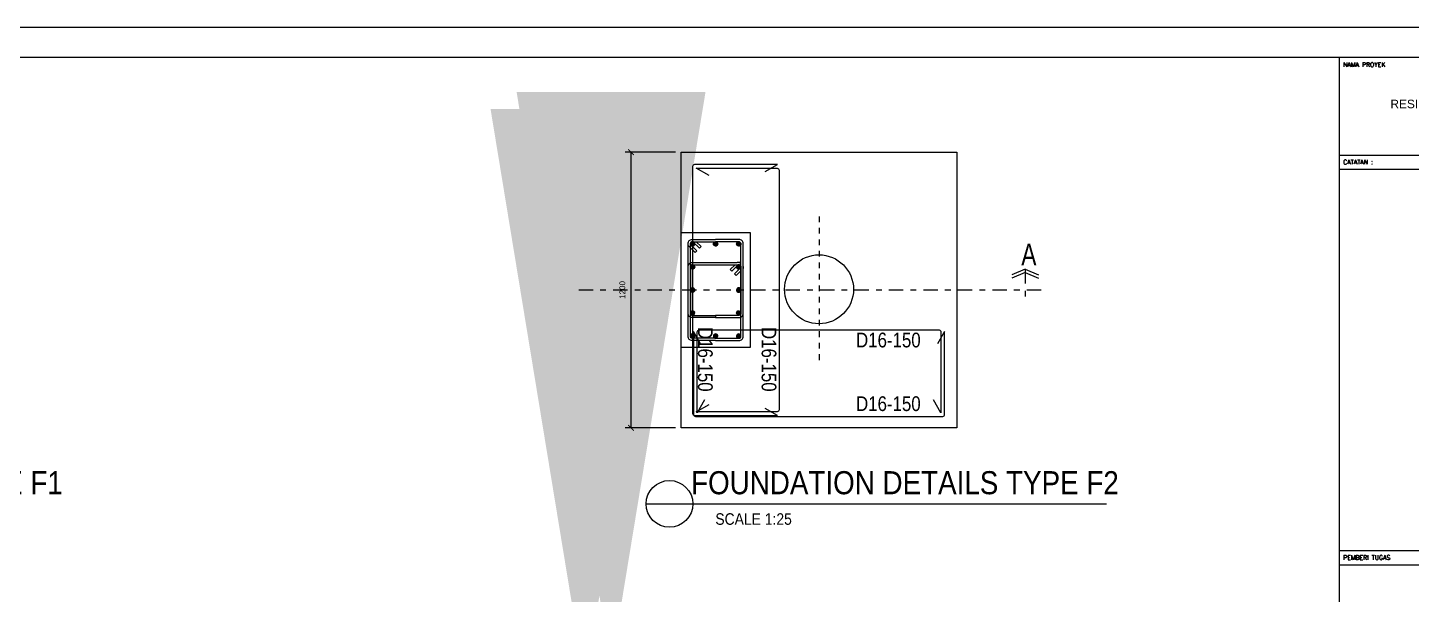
# Model space of a CAD drawing. Header units: millimetres. Extents: x -322387 to 1539330, y -108868 to 282714.
# Drawn here: x -322289.47 to -322265.38, y -108847.83 to -108837.97 of the extents above; entities that cross this region are included whole.
import ezdxf

# ---------------------------------------------------------------- set-up
doc = ezdxf.new("R2010")
doc.units = ezdxf.units.MM
doc.header["$MEASUREMENT"] = 0
doc.set_wipeout_variables(frame=1)
for name, pattern in [('DASHDOT2', [0.5, 0.25, -0.125, 0, -0.125]), ('DASHED2', [0.375, 0.25, -0.125]), ('HIDDEN', [0.375, 0.25, -0.125]), ('HIDDEN2', [0.1875, 0.125, -0.0625])]:
    doc.linetypes.add(name, pattern=pattern)
for name, color, linetype, lineweight in [('Arsir', 251, 'Continuous', 5), ('AS', 8, 'HIDDEN2', 5), ('B', 5, 'Continuous', 20), ('DIM', 1, 'Continuous', 5), ('Dimensi', 252, 'Continuous', 9), ('DINDING', 1, 'Continuous', 20), ('KOP', 7, 'Continuous', 80), ('l1', 5, 'Continuous', 5), ('LEGEND', 1, 'DASHED2', 50), ('XR-KOP A3_MOZART$0$KOP-A1$0$A-GRSKOP', 1, 'Continuous', 5), ('XR-KOP A3_MOZART$0$KOP-A1$0$A-TXTKOP', 3, 'Continuous', 5)]:
    doc.layers.add(name, color=color, linetype=linetype, lineweight=lineweight)
for name, color, linetype in [('KOLOM 40', 4, 'Continuous'), ('STR-KOLOM', 5, 'Continuous'), ('TX', 2, 'Continuous')]:
    doc.layers.add(name, color=color, linetype=linetype)
doc.styles.add('40', font='arial.ttf', dxfattribs={"width": 0.9, "height": 100})
doc.styles.add('A', font='arial.ttf', dxfattribs={"width": 0.75})
doc.styles.get("Standard").update_dxf_attribs({"font": 'arial.ttf'})
doc.styles.add('style2', font='times.ttf', dxfattribs={"height": 0.18})
doc.styles.add('T-1002', font='romanc.shx', dxfattribs={"width": 0.8, "height": 35})
doc.styles.add('tx1', font='swissc.ttf', dxfattribs={"height": 0.2})
doc.styles.add('XR-KOP A3_MOZART$0$KOP-A1$0$ROMANS', font='romans.shx', dxfattribs={"height": 200})
doc.dimstyles.new('25', dxfattribs={"dimtxt": 0.2, "dimasz": 0.1, "dimexe": 0.1, "dimexo": 0.1, "dimgap": 0.1, "dimtad": 1, "dimtoh": 1, "dimdec": 0, "dimlfac": 250, "dimtxsty": 'Standard', "dimblk": 'ARCHTICK', "dimcen": 0.1, "dimclrd": 1, "dimclre": 1, "dimclrt": 4, "dimadec": 0, "dimazin": 0, "dimtfac": 1, "dimtdec": 0, "dimtix": 1, "dimtmove": 0, "dimatfit": 3, "dimfxl": 1, "dimlwd": 5, "dimlwe": 5, "dimarcsym": 0})
doc.dimstyles.new('D-LETIK 2', dxfattribs={"dimscale": 0, "dimtxt": 35, "dimasz": 10, "dimexe": 10, "dimexo": 20, "dimgap": 0.06, "dimtad": 1, "dimdec": 0, "dimrnd": 1, "dimzin": 0, "dimdsep": 46, "dimtxsty": 'T-1002', "dimblk": 'DOT', "dimcen": 0.05, "dimclrd": 251, "dimclre": 8, "dimclrt": 3, "dimadec": 0, "dimazin": 0, "dimtfac": 0.6, "dimtdec": 0, "dimtix": 1, "dimtmove": 2, "dimatfit": 3, "dimfxl": 0.05, "dimtvp": 2, "dimtolj": 1, "dimtzin": 0, "dimarcsym": 0})

# ---------------------------------------------------------------- blocks, each defined once
blk = doc.blocks.new('_DOT')
at = {"color": 0, "linetype": 'ByBlock'}
blk.add_line((-0.5, 0), (-1, 0), dxfattribs=at)
at = {"color": 0, "linetype": 'ByBlock', "const_width": 0.5}
blk.add_lwpolyline([(-0.25, 0, 1), (0.25, 0, 1)], format="xyb", close=True, dxfattribs=at)
blk = doc.blocks.new('_ArchTick')
at = {"color": 0, "linetype": 'ByBlock', "const_width": 0.15}
blk.add_lwpolyline([(-0.5, -0.5), (0.5, 0.5)], dxfattribs=at)
blk = doc.blocks.new('*D947')
at = {"layer": 'Arsir', "color": 1, "lineweight": 5, "transparency": 16777216}
for p, q in [((-322278.192, -108840.136), (-322279.064, -108840.136)), ((-322278.964, -108844.936), (-322278.964, -108840.136)), ((-322278.192, -108844.936), (-322279.064, -108844.936))]:
    blk.add_line(p, q, dxfattribs=at)
at = {"layer": 'Defpoints', "color": 0, "transparency": 16777216}
for p in [(-322278.964, -108840.136), (-322278.092, -108840.136), (-322278.092, -108844.936)]:
    blk.add_point(p, dxfattribs=at)
at = {"layer": 'Arsir', "color": 1, "lineweight": 5, "transparency": 16777216, "xscale": 0.1, "yscale": 0.1, "zscale": 0.1}
for p, rotation in [((-322278.964, -108840.136), 90), ((-322278.964, -108844.936), 270)]:
    blk.add_blockref('_ArchTick', p, dxfattribs=dict(at, rotation=rotation))
at = {"layer": 'Arsir', "color": 4, "transparency": 16777216, "insert": (-322279.115, -108842.536), "char_height": 0.2, "attachment_point": 5, "rotation": 90}
blk.add_mtext('{\\H0.5x;1200}', dxfattribs=at)
blk = doc.blocks.new('hsdh')
at = {"layer": 'XR-KOP A3_MOZART$0$KOP-A1$0$A-GRSKOP', "linetype": 'Continuous', "lineweight": 5}
for p, q in [((140385, 56660), (140385, 82138)), ((140385, 80618), (145017, 80618)), ((140385, 74466), (145017, 74466)), ((140385, 74244), (145017, 74244))]:
    blk.add_line(p, q, dxfattribs=at)
at = {"layer": 'XR-KOP A3_MOZART$0$KOP-A1$0$A-GRSKOP', "color": 0, "linetype": 'Continuous', "lineweight": 5}
blk.add_lwpolyline([(145480, 82601), (107945, 82601), (107945, 56197), (145480, 56197)], close=True, dxfattribs=at)
at = {"layer": 'XR-KOP A3_MOZART$0$KOP-A1$0$A-GRSKOP', "color": 5, "linetype": 'Continuous', "lineweight": 5}
blk.add_lwpolyline([(145017, 82138), (108409, 82138), (108409, 56660), (145017, 56660)], close=True, dxfattribs=at)
at = {"layer": 'XR-KOP A3_MOZART$0$KOP-A1$0$A-GRSKOP', "linetype": 'Continuous', "lineweight": 5}
blk.add_lwpolyline([(145017, 80396), (140385, 80396)], dxfattribs=at)
at = {"layer": 'KOP', "color": 7, "insert": (141177, 81480), "char_height": 132.26, "attachment_point": 1, "style": 'style2'}
blk.add_mtext('{\\fArial|b0|i0|c0|p34;RESIDENTIAL HOUSE AKASIA 2 / 59}', dxfattribs=at)
at = {"layer": 'XR-KOP A3_MOZART$0$KOP-A1$0$A-TXTKOP', "lineweight": 5, "style": 'XR-KOP A3_MOZART$0$KOP-A1$0$ROMANS'}
for s, height, p in [('NAMA PROYEK', 69.49, (140443, 81990)), ('CATATAN :', 69.5, (140443, 80475)), ('PEMBERI TUGAS', 69.49, (140443, 74323))]:
    blk.add_text(s, height=height, dxfattribs=at).set_placement(p)
blk = doc.blocks.new('kiqqw')
at = {"layer": 'STR-KOLOM', "ltscale": 2}
h = blk.add_hatch(dxfattribs=at)
h.set_pattern_fill('ANSI31', color=256, scale=5)
h.paths.add_polyline_path([(-150604.4, -81422.1, 1), (-150582.4, -81422.1, 1)])
blk.add_circle((-150593.4, -81422.1), 11, dxfattribs=at)

msp = doc.modelspace()

# ---------------------------------------------------------------- linework, layer by layer
at = {"layer": 'B', "linetype": 'DASHDOT2'}
for p, q in [((-322272.1055, -108842.1749), (-322272.4459, -108842.3161)), ((-322272.1055, -108842.2339), (-322272.4459, -108842.3751)), ((-322272.1055, -108842.1749), (-322272.1055, -108842.733)), ((-322272.1055, -108842.1749), (-322271.7651, -108842.3161)), ((-322272.1055, -108842.2339), (-322271.7651, -108842.3751))]:
    msp.add_line(p, q, dxfattribs=at)
at = {"layer": 'l1'}
msp.add_line((-322278.7023, -108846.2595), (-322270.6918, -108846.2595), dxfattribs=at)
msp.add_circle((-322278.2954, -108846.2595), 0.4069, dxfattribs=at)

# ---------------------------------------------------------------- texts
at = {"layer": 'DIM', "attachment_point": 5, "style": '40'}
for s, insert, char_height in [('{\\fCentury Gothic|b0|i0|c0|p34;FOUNDATION DETAILS TYPE F1}', (-322292.5754, -108845.8935), 0.401852), ('{\\fCentury Gothic|b0|i0|c0|p34;FOUNDATION DETAILS TYPE F2}', (-322274.1974, -108845.8935), 0.401852), ('{\\fCentury Gothic|b0|i0|c0|p34;SCALE 1:25}', (-322276.8313, -108846.5243), 0.200926)]:
    msp.add_mtext(s, dxfattribs=dict(at, insert=insert, char_height=char_height))
at = {"layer": 'TX', "style": 'A', "width": 0.75}
msp.add_text('A', height=0.375, dxfattribs=at).set_placement((-322272.1714, -108842.1044))

# ---------------------------------------------------------------- wipeouts: each hides what was drawn before it
msp.add_wipeout([(-322278.092, -108840.1363), (-322273.292, -108840.1363), (-322273.292, -108844.9363), (-322278.092, -108844.9363)]).dxf.layer = 'KOLOM 40'

# ---------------------------------------------------------------- next in the draw order: linework, layer by layer
at = {"layer": 'AS', "linetype": 'HIDDEN', "ltscale": 0.4}
msp.add_lwpolyline([(-322275.692, -108841.2557), (-322275.692, -108843.8168)], dxfattribs=at)
at = {"layer": 'B', "linetype": 'DASHDOT2'}
msp.add_line((-322279.8753, -108842.5309), (-322271.783, -108842.5309), dxfattribs=at)
at = {"layer": 'DINDING'}
msp.add_circle((-322275.692, -108842.5239), 0.6, dxfattribs=at)
at = {"layer": 'KOLOM 40'}
msp.add_lwpolyline([(-322278.092, -108840.1363), (-322273.292, -108840.1363), (-322273.292, -108844.9363), (-322278.092, -108844.9363)], close=True, dxfattribs=at)
at = {"layer": 'STR-KOLOM'}
for points in [[(-322276.6314, -108840.4754), (-322276.414, -108840.3523), (-322277.86, -108840.3523, 0.4142136), (-322277.892, -108840.3843), (-322277.892, -108844.6883, 0.4142136), (-322277.86, -108844.7203), (-322276.414, -108844.7203), (-322276.6314, -108844.5971)], [(-322277.6045, -108840.5428), (-322277.828, -108840.4163), (-322276.42, -108840.4163, -0.4142136), (-322276.388, -108840.4483), (-322276.388, -108844.6243, -0.4142136), (-322276.42, -108844.6563), (-322277.828, -108844.6563), (-322277.6045, -108844.5297)], [(-322277.492, -108843.4163), (-322277.9, -108843.4163, -0.4142136), (-322277.972, -108843.3443), (-322277.972, -108841.7283, -0.4142136), (-322277.9, -108841.6563), (-322277.492, -108841.6563)], [(-322277.492, -108843.3763), (-322277.9, -108843.3763, -0.4142136), (-322277.932, -108843.3443), (-322277.932, -108841.7343, -0.4142136), (-322277.894, -108841.6963), (-322277.492, -108841.6963)], [(-322277.492, -108843.4163), (-322277.084, -108843.4163, 0.4142136), (-322277.012, -108843.3443), (-322277.012, -108841.7283, 0.4142136), (-322277.084, -108841.6563), (-322277.492, -108841.6563)], [(-322277.492, -108843.3763), (-322277.084, -108843.3763, 0.4142136), (-322277.052, -108843.3443), (-322277.052, -108841.7343, 0.4142136), (-322277.09, -108841.6963), (-322277.492, -108841.6963)], [(-322277.8571, -108842.1259), (-322277.8858, -108842.0973), (-322277.894, -108842.0973, 0.4142136), (-322277.932, -108842.1353), (-322277.932, -108842.5373), (-322277.932, -108842.9393, 0.4142136), (-322277.894, -108842.9773), (-322277.492, -108842.9773), (-322277.492, -108843.0173), (-322277.9, -108843.0173, -0.4142136), (-322277.972, -108842.9453), (-322277.972, -108842.5373), (-322277.972, -108842.1293, -0.4142136), (-322277.9, -108842.0573), (-322277.8693, -108842.0573)], [(-322277.1547, -108842.0973), (-322277.2395, -108842.1821), (-322277.2113, -108842.2104), (-322277.0981, -108842.0973), (-322277.09, -108842.0973, -0.4142136), (-322277.052, -108842.1353), (-322277.052, -108842.5373), (-322277.052, -108842.9393, -0.4142136), (-322277.09, -108842.9773), (-322277.492, -108842.9773), (-322277.492, -108843.0173), (-322277.084, -108843.0173, 0.4142136), (-322277.012, -108842.9453), (-322277.012, -108842.5373), (-322277.012, -108842.1293)], [(-322277.052, -108842.2), (-322277.1368, -108842.2848), (-322277.1651, -108842.2565), (-322277.052, -108842.1434), (-322277.052, -108842.1353, 0.4142136), (-322277.09, -108842.0973)], [(-322277.052, -108842.0648, 0.11565), (-322277.084, -108842.0573), (-322277.1147, -108842.0573)], [(-322277.09, -108842.0573), (-322277.084, -108842.0573, -0.11565), (-322277.052, -108842.0648, -0.11565)], [(-322277.7528, -108843.4756), (-322277.876, -108843.2583), (-322277.876, -108844.7043, 0.4142136), (-322277.844, -108844.7363), (-322273.54, -108844.7363, 0.4142136), (-322273.508, -108844.7043), (-322273.508, -108843.2583), (-322273.6311, -108843.4756)], [(-322277.6854, -108844.4488), (-322277.812, -108844.6723), (-322277.812, -108843.2643, -0.4142136), (-322277.78, -108843.2323), (-322273.604, -108843.2323, -0.4142136), (-322273.572, -108843.2643), (-322273.572, -108844.6723), (-322273.6986, -108844.4488)]]:
    msp.add_lwpolyline(points, format="xyb", dxfattribs=at)
at = {"layer": 'STR-KOLOM', "color": 4, "ltscale": 2}
msp.add_lwpolyline([(-322278.092, -108841.5363), (-322276.892, -108841.5363), (-322276.892, -108843.5363), (-322278.092, -108843.5363)], close=True, dxfattribs=at)
at = {"layer": 'STR-KOLOM', "ltscale": 2}
for points in [[(-322277.932, -108841.7424), (-322277.8188, -108841.8555), (-322277.8471, -108841.8838), (-322277.972, -108841.759)], [(-322277.8858, -108841.6963), (-322277.7727, -108841.8094), (-322277.7444, -108841.7811), (-322277.8293, -108841.6963)]]:
    msp.add_lwpolyline(points, dxfattribs=at)
at = {"layer": 'STR-KOLOM'}
for points in [[(-322277.894, -108842.0973), (-322277.0981, -108842.0973)], [(-322277.8693, -108842.0573), (-322277.1147, -108842.0573)], [(-322277.012, -108842.1293), (-322277.012, -108842.16)]]:
    msp.add_lwpolyline(points, dxfattribs=at)

# ---------------------------------------------------------------- next in the draw order: block references
at = {"layer": 'LEGEND', "xscale": 0.00111896417510141, "yscale": 0.00111896417510141, "zscale": 0.00111896417510141}
msp.add_blockref('hsdh', (-322423.7199, -108930.3974), dxfattribs=at)
at = {"layer": 'STR-KOLOM', "yscale": 0.003454545454545455, "zscale": 0.003454545454545455, "rotation": 180}
for p, xscale in [((-321757.6623, -109123.0104), -0.003454545454545455), ((-322797.7237, -109123.0104), 0.003454545454545455), ((-322797.3217, -109123.0104), 0.003454545454545455), ((-321757.6623, -109124.2134), -0.003454545454545455), ((-322797.3217, -109124.2134), 0.003454545454545455)]:
    msp.add_blockref('kiqqw', p, dxfattribs=dict(at, xscale=xscale))
at = {"layer": 'STR-KOLOM', "yscale": 0.003454545454545455, "zscale": 0.003454545454545455}
for p, xscale in [((-321757.6623, -108560.8591), 0.003454545454545455), ((-322797.3217, -108560.8591), -0.003454545454545455), ((-321757.6623, -108561.2601), 0.003454545454545455), ((-322797.3217, -108561.2601), -0.003454545454545455), ((-321757.6623, -108562.0621), 0.003454545454545455), ((-322797.7237, -108562.0621), -0.003454545454545455), ((-322797.3217, -108562.0621), -0.003454545454545455)]:
    msp.add_blockref('kiqqw', p, dxfattribs=dict(at, xscale=xscale))

# ---------------------------------------------------------------- next in the draw order: texts
at = {"layer": 'TX', "color": 7, "style": 'tx1'}
for p in [(-322277.799, -108843.1803), (-322276.691, -108843.1803)]:
    msp.add_text('D16-150', height=0.256, rotation=270, dxfattribs=at).set_placement(p)
for p in [(-322275.048, -108843.5352), (-322275.048, -108844.6432)]:
    msp.add_text('D16-150', height=0.256, dxfattribs=at).set_placement(p)

# ---------------------------------------------------------------- next in the draw order: dimensions: what is measured, and where the dimension line sits
at = {"layer": 'Arsir'}
dim = msp.add_linear_dim(base=(-322278.9637, -108840.1363), p1=(-322278.092, -108844.9363), p2=(-322278.092, -108840.1363), angle=90, text='{\\H0.5x;<>}', dimstyle='25', dxfattribs=at)
dim.commit()
dim.dimension.update_dxf_attribs({"geometry": '*D947', "text_midpoint": (-322279.1147, -108842.5363)})

# ---------------------------------------------------------------- next in the draw order: leaders
at = {"layer": 'Dimensi', "color": 8}
for points in [[(-322279.3118, -108849.089), (-322279.3118, -108848.0557), (-322280.7521, -108848.0557)], [(-322279.7653, -108849.3857), (-322279.7653, -108848.5357), (-322280.7521, -108848.5357)]]:
    msp.add_leader(points, dimstyle='D-LETIK 2', override={"dimscale": 1, "dimtad": 0}, dxfattribs=at)

doc.saveas('drawing.dxf')
